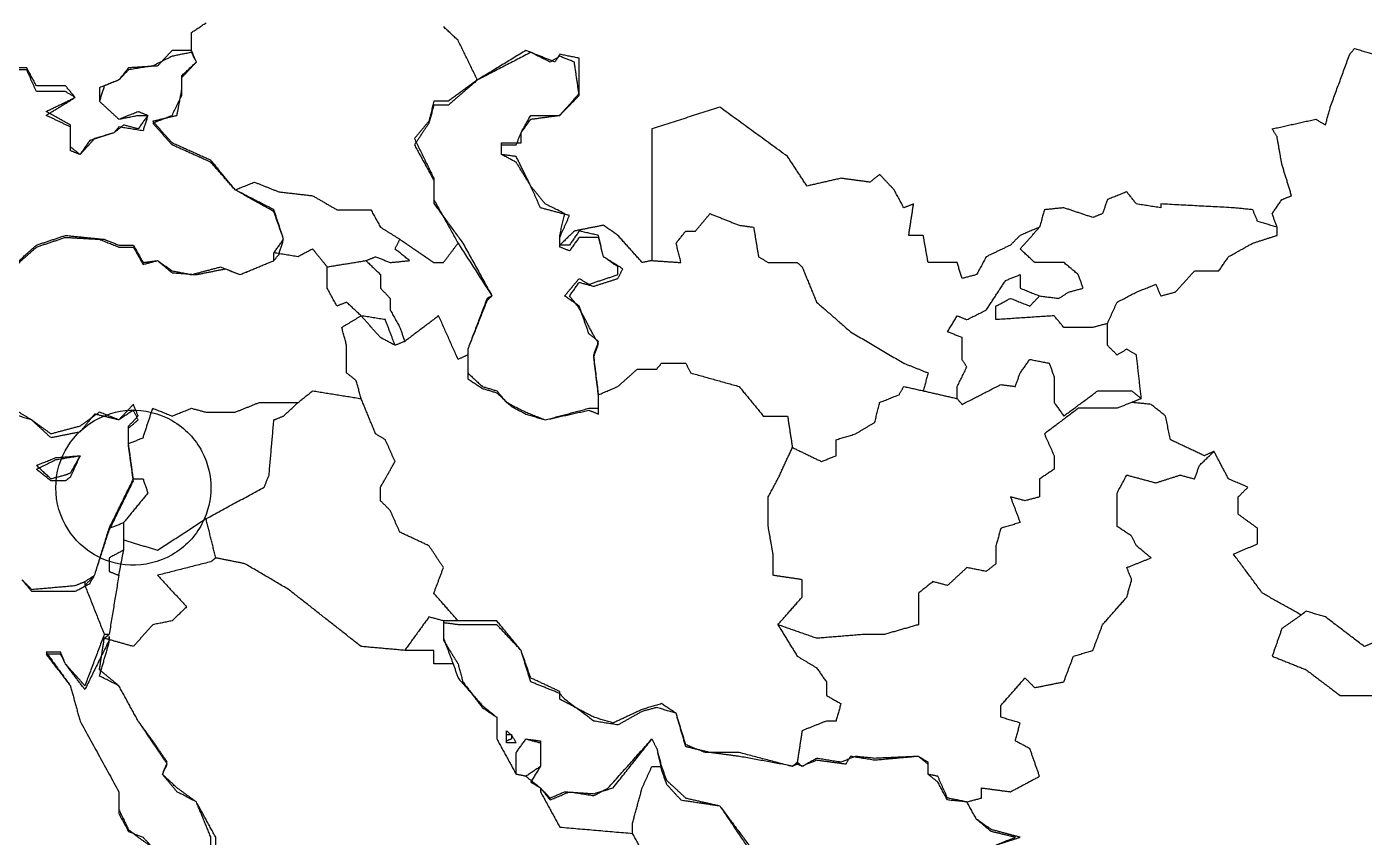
# Model space of a CAD drawing. Header units: millimetres. Extents: x 4 to 525, y -334 to -6.
# Drawn here: x 301.1 to 374.1, y -207 to -162.7 of the extents above; entities that cross this region are included whole.
import ezdxf

# ---------------------------------------------------------------- set-up
doc = ezdxf.new("R2010")
doc.units = ezdxf.units.MM
for name, color, linetype in [('B_4X6TU', 7, 'CONTINUOUS'), ('boundaries118', 7, 'CONTINUOUS'), ('boundaries151', 7, 'CONTINUOUS'), ('boundaries180', 7, 'CONTINUOUS'), ('boundaries203', 7, 'CONTINUOUS'), ('boundaries204', 7, 'CONTINUOUS'), ('boundaries205', 7, 'CONTINUOUS'), ('boundaries216', 7, 'CONTINUOUS'), ('boundaries223', 7, 'CONTINUOUS'), ('boundaries233', 7, 'CONTINUOUS'), ('boundaries239', 7, 'CONTINUOUS'), ('boundaries242', 7, 'CONTINUOUS'), ('boundaries244', 7, 'CONTINUOUS'), ('boundaries248', 7, 'CONTINUOUS'), ('boundaries255', 7, 'CONTINUOUS'), ('boundaries264', 7, 'CONTINUOUS'), ('boundaries271', 7, 'CONTINUOUS'), ('boundaries272', 7, 'CONTINUOUS'), ('boundaries280', 7, 'CONTINUOUS'), ('boundaries282', 7, 'CONTINUOUS'), ('boundaries285', 7, 'CONTINUOUS'), ('boundaries286', 7, 'CONTINUOUS'), ('boundaries289', 7, 'CONTINUOUS'), ('boundaries292', 7, 'CONTINUOUS'), ('boundaries293', 7, 'CONTINUOUS'), ('boundaries295', 7, 'CONTINUOUS'), ('boundaries296', 7, 'CONTINUOUS'), ('boundaries299', 7, 'CONTINUOUS'), ('boundaries302', 7, 'CONTINUOUS'), ('boundaries304', 7, 'CONTINUOUS'), ('boundaries308', 7, 'CONTINUOUS'), ('boundaries309', 7, 'CONTINUOUS'), ('boundaries310', 7, 'CONTINUOUS'), ('boundaries311', 7, 'CONTINUOUS'), ('boundaries313', 7, 'CONTINUOUS'), ('boundaries315', 7, 'CONTINUOUS'), ('boundaries323', 7, 'CONTINUOUS'), ('boundaries324', 7, 'CONTINUOUS'), ('boundaries326', 7, 'CONTINUOUS'), ('boundaries328', 7, 'CONTINUOUS'), ('boundaries329', 7, 'CONTINUOUS'), ('boundaries330', 7, 'CONTINUOUS'), ('boundaries331', 7, 'CONTINUOUS'), ('boundaries334', 7, 'CONTINUOUS'), ('boundaries335', 7, 'CONTINUOUS'), ('boundaries336', 7, 'CONTINUOUS'), ('boundaries337', 7, 'CONTINUOUS'), ('boundaries339', 7, 'CONTINUOUS'), ('boundaries340', 7, 'CONTINUOUS'), ('boundaries343', 7, 'CONTINUOUS'), ('boundaries347', 7, 'CONTINUOUS'), ('boundaries348', 7, 'CONTINUOUS'), ('boundaries350', 7, 'CONTINUOUS'), ('boundaries351', 7, 'CONTINUOUS'), ('boundaries352', 7, 'CONTINUOUS'), ('boundaries354', 7, 'CONTINUOUS'), ('boundaries355', 7, 'CONTINUOUS'), ('boundaries358', 7, 'CONTINUOUS'), ('boundaries359', 7, 'CONTINUOUS'), ('boundaries360', 7, 'CONTINUOUS'), ('boundaries361', 7, 'CONTINUOUS'), ('boundaries364', 7, 'CONTINUOUS'), ('boundaries367', 7, 'CONTINUOUS'), ('boundaries369', 7, 'CONTINUOUS'), ('boundaries370', 7, 'CONTINUOUS'), ('boundaries372', 7, 'CONTINUOUS'), ('boundaries373', 7, 'CONTINUOUS'), ('boundaries374', 7, 'CONTINUOUS'), ('boundaries376', 7, 'CONTINUOUS'), ('boundaries377', 7, 'CONTINUOUS'), ('boundaries378', 7, 'CONTINUOUS'), ('boundaries379', 7, 'CONTINUOUS'), ('boundaries380', 7, 'CONTINUOUS'), ('boundaries381', 7, 'CONTINUOUS'), ('boundaries383', 7, 'CONTINUOUS'), ('boundaries384', 7, 'CONTINUOUS'), ('boundaries385', 7, 'CONTINUOUS'), ('boundaries386', 7, 'CONTINUOUS'), ('boundaries387', 7, 'CONTINUOUS'), ('boundaries388', 7, 'CONTINUOUS'), ('boundaries389', 7, 'CONTINUOUS'), ('boundaries390', 7, 'CONTINUOUS'), ('boundaries391', 7, 'CONTINUOUS'), ('boundaries392', 7, 'CONTINUOUS'), ('boundaries394', 7, 'CONTINUOUS'), ('boundaries397', 7, 'CONTINUOUS'), ('boundaries401', 7, 'CONTINUOUS'), ('boundaries420', 7, 'CONTINUOUS'), ('boundaries421', 7, 'CONTINUOUS'), ('boundaries422', 7, 'CONTINUOUS'), ('boundaries425', 7, 'CONTINUOUS'), ('boundaries432', 7, 'CONTINUOUS'), ('boundaries433', 7, 'CONTINUOUS'), ('boundaries434', 7, 'CONTINUOUS'), ('boundaries436', 7, 'CONTINUOUS'), ('boundaries438', 7, 'CONTINUOUS'), ('boundaries440', 7, 'CONTINUOUS'), ('boundaries453', 7, 'CONTINUOUS'), ('mapOutline168', 7, 'CONTINUOUS'), ('mapOutline183', 7, 'CONTINUOUS'), ('mapOutline279', 7, 'CONTINUOUS'), ('mapOutline280', 7, 'CONTINUOUS')]:
    doc.layers.add(name, color=color, linetype=linetype)

msp = doc.modelspace()

# ---------------------------------------------------------------- linework, layer by layer
at = {"layer": 'B_4X6TU'}
msp.add_open_spline([(311.15, -187.854), (311.151, -187.245), (311.014, -186.547), (310.662, -185.88), (310.315, -185.214), (309.742, -184.594), (309.033, -184.188), (308.327, -183.777), (307.504, -183.591), (306.754, -183.624), (306, -183.652), (305.327, -183.883), (304.8, -184.188), (304.272, -184.491), (303.736, -184.959), (303.335, -185.598), (302.931, -186.232), (302.68, -187.037), (302.683, -187.854), (302.68, -188.671), (302.931, -189.477), (303.335, -190.11), (303.736, -190.749), (304.272, -191.217), (304.8, -191.52), (305.327, -191.826), (306, -192.056), (306.754, -192.084), (307.504, -192.117), (308.327, -191.932), (309.033, -191.52), (309.742, -191.115), (310.315, -190.494), (310.662, -189.828), (311.014, -189.161), (311.151, -188.463), (311.15, -187.854)], degree=3, knots=[0, 0, 0, 0, 0.523599, 0.523599, 0.523599, 1.0472, 1.0472, 1.0472, 1.5708, 1.5708, 1.5708, 2.0944, 2.0944, 2.0944, 2.61799, 2.61799, 2.61799, 3.14159, 3.14159, 3.14159, 3.66519, 3.66519, 3.66519, 4.18879, 4.18879, 4.18879, 4.71239, 4.71239, 4.71239, 5.23599, 5.23599, 5.23599, 5.75959, 5.75959, 5.75959, 6.28319, 6.28319, 6.28319, 6.28319], dxfattribs=at)
at = {"layer": 'boundaries118'}
for points in [[(324.644, -163.407), (323.85, -162.666)], [(325.702, -165.576), (324.644, -163.407)]]:
    msp.add_open_spline(points, degree=1, dxfattribs=at)
at = {"layer": 'boundaries151'}
for points in [[(310.092, -162.983), (310.885, -162.454)], [(310.092, -163.962), (310.092, -162.983)]]:
    msp.add_open_spline(points, degree=1, dxfattribs=at)
at = {"layer": 'boundaries180'}
for points in [[(372.269, -167.058), (373.327, -164.174)], [(373.327, -164.174), (373.592, -163.856)], [(373.592, -163.856), (374.65, -164.174)], [(372.004, -168.037), (372.269, -167.058)], [(369.094, -168.249), (371.475, -167.719)], [(371.475, -167.719), (372.004, -168.037)], [(369.358, -168.672), (369.094, -168.249)], [(369.623, -170.18), (369.358, -168.672)], [(370.152, -171.9), (369.623, -170.18)], [(369.094, -172.879), (369.623, -172.111)], [(369.623, -172.111), (370.152, -171.9)], [(369.358, -173.62), (369.094, -172.879)]]:
    msp.add_open_spline(points, degree=1, dxfattribs=at)
at = {"layer": 'boundaries203'}
for points in [[(328.348, -163.962), (325.702, -165.576)], [(329.935, -164.597), (328.348, -163.962)], [(330.2, -164.174), (329.935, -164.597)], [(331.258, -164.386), (330.2, -164.174)], [(331.258, -166.317), (331.258, -164.386)], [(330.2, -167.508), (331.258, -166.317)], [(328.083, -168.46), (328.613, -167.508)], [(328.613, -167.508), (330.2, -167.508)], [(328.083, -169.016), (328.083, -168.46)], [(327.025, -169.651), (327.025, -169.016)], [(327.025, -169.016), (328.083, -169.016)], [(327.819, -169.757), (327.025, -169.651)], [(328.613, -171.371), (327.819, -169.757)], [(329.406, -172.35), (328.612, -171.371)], [(330.465, -172.879), (329.406, -172.35)], [(330.2, -174.069), (330.465, -172.879)], [(330.2, -174.599), (330.2, -174.069)]]:
    msp.add_open_spline(points, degree=1, dxfattribs=at)
at = {"layer": 'boundaries204'}
for points in [[(310.356, -164.597), (310.092, -163.962)], [(309.562, -165.338), (310.356, -164.597)], [(309.562, -166.105), (309.562, -165.338)], [(309.298, -167.508), (309.562, -166.105)], [(307.975, -167.825), (309.298, -167.508)], [(309.033, -169.016), (307.975, -167.825)], [(311.15, -169.968), (309.033, -169.016)], [(312.473, -171.582), (311.15, -169.968)]]:
    msp.add_open_spline(points, degree=1, dxfattribs=at)
at = {"layer": 'boundaries205'}
for points in [[(309.033, -163.962), (308.24, -164.809)], [(310.092, -163.962), (309.033, -163.962)], [(301.096, -164.915), (300.302, -164.915)], [(301.625, -165.894), (301.096, -164.915)], [(306.652, -164.915), (306.123, -165.576)], [(308.24, -164.809), (306.652, -164.915)], [(306.123, -165.576), (305.329, -165.894)], [(303.212, -165.894), (301.625, -165.894)], [(303.742, -166.529), (303.212, -165.894)], [(305.329, -165.894), (305.065, -166.74)], [(302.154, -167.296), (303.742, -166.529)], [(305.065, -166.74), (306.123, -167.719)], [(303.477, -168.037), (302.154, -167.296)], [(306.123, -167.719), (307.181, -167.296)], [(307.181, -167.296), (307.71, -167.508)], [(307.71, -167.508), (307.181, -168.249)], [(303.477, -169.228), (303.477, -168.037)], [(305.858, -168.46), (304.8, -168.778)], [(306.388, -168.037), (305.858, -168.46)], [(307.181, -168.249), (306.387, -168.037)], [(304.006, -169.651), (303.477, -169.228)], [(304.8, -168.778), (304.006, -169.651)]]:
    msp.add_open_spline(points, degree=1, dxfattribs=at)
at = {"layer": 'boundaries216'}
for points in [[(325.702, -165.576), (324.115, -166.74)], [(323.321, -166.74), (323.056, -167.825)], [(324.115, -166.74), (323.321, -166.74)], [(323.056, -167.825), (322.262, -168.778)], [(322.262, -168.778), (323.321, -170.947)], [(323.321, -170.947), (323.321, -172.111)], [(323.321, -172.111), (324.644, -174.493)]]:
    msp.add_open_spline(points, degree=1, dxfattribs=at)
at = {"layer": 'boundaries223'}
for points in [[(338.931, -167.058), (335.227, -168.249)], [(342.635, -169.757), (338.931, -167.058)], [(335.227, -168.249), (335.227, -175.445)]]:
    msp.add_open_spline(points, degree=1, dxfattribs=at)
at = {"layer": 'boundaries233'}
for points in [[(343.694, -171.371), (342.635, -169.757)], [(347.663, -170.736), (347.133, -171.159)], [(348.456, -171.582), (347.663, -170.736)], [(345.546, -170.947), (343.694, -171.371)], [(347.133, -171.159), (345.546, -170.947)], [(348.985, -172.561), (348.456, -171.582)], [(349.515, -172.35), (348.985, -172.561)], [(349.25, -174.069), (349.515, -172.35)], [(356.394, -173.62), (355.335, -174.069)], [(350.044, -174.069), (349.25, -174.069)], [(350.308, -175.551), (350.044, -174.069)], [(355.335, -174.069), (354.806, -174.599)], [(353.483, -175.234), (352.954, -176.213)], [(354.806, -174.599), (353.483, -175.234)], [(351.896, -175.551), (350.308, -175.551)], [(352.16, -176.424), (351.896, -175.551)], [(352.954, -176.213), (352.16, -176.424)]]:
    msp.add_open_spline(points, degree=1, dxfattribs=at)
at = {"layer": 'boundaries239'}
for points in [[(312.473, -171.582), (313.531, -171.159)], [(313.531, -171.159), (314.854, -171.688)], [(314.854, -171.688), (316.706, -171.9)], [(316.706, -171.9), (318.029, -172.667)], [(318.029, -172.667), (319.881, -172.667)], [(319.881, -172.667), (320.41, -173.62)], [(320.41, -173.62), (321.469, -174.281)]]:
    msp.add_open_spline(points, degree=1, dxfattribs=at)
at = {"layer": 'boundaries242'}
for points in [[(314.59, -172.667), (312.473, -171.582)], [(315.119, -174.281), (314.59, -172.667)], [(314.59, -175.022), (315.119, -174.281)]]:
    msp.add_open_spline(points, degree=1, dxfattribs=at)
at = {"layer": 'boundaries244'}
for points in [[(360.098, -172.111), (359.833, -172.879)], [(361.156, -171.688), (360.098, -172.111)], [(361.685, -172.35), (361.156, -171.688)], [(356.658, -172.667), (356.394, -173.62)], [(357.717, -172.561), (356.658, -172.667)], [(359.304, -173.09), (357.717, -172.561)], [(359.833, -172.879), (359.304, -173.09)]]:
    msp.add_open_spline(points, degree=1, dxfattribs=at)
at = {"layer": 'boundaries248'}
for points in [[(363.008, -172.561), (361.685, -172.35)], [(366.977, -172.561), (363.008, -172.35)], [(363.008, -172.35), (363.008, -172.561)], [(368.035, -172.667), (366.977, -172.561)], [(368.3, -173.302), (368.035, -172.667)], [(369.358, -173.62), (368.3, -173.302)]]:
    msp.add_open_spline(points, degree=1, dxfattribs=at)
at = {"layer": 'boundaries255'}
for points in [[(337.608, -173.831), (338.402, -172.879)], [(338.402, -172.879), (339.99, -173.514)], [(339.99, -173.514), (340.783, -173.62)], [(340.783, -173.62), (341.048, -175.234)], [(336.55, -174.493), (337.079, -173.831)], [(336.815, -175.551), (336.55, -174.493)], [(337.079, -173.831), (337.608, -173.831)], [(335.227, -175.445), (336.815, -175.551)]]:
    msp.add_open_spline(points, degree=1, dxfattribs=at)
at = {"layer": 'boundaries264'}
for points in [[(332.581, -173.514), (330.994, -173.831)], [(333.375, -174.069), (332.581, -173.514)], [(330.994, -173.831), (330.2, -174.599)], [(334.698, -175.551), (333.375, -174.069)], [(335.227, -175.445), (334.698, -175.551)]]:
    msp.add_open_spline(points, degree=1, dxfattribs=at)
at = {"layer": 'boundaries271'}
for points in [[(355.335, -174.81), (356.394, -173.62)], [(356.129, -175.551), (355.335, -174.81)], [(357.717, -175.551), (356.129, -175.551)], [(358.51, -176.212), (357.717, -175.551)], [(358.775, -176.953), (358.51, -176.212)], [(356.394, -177.377), (357.452, -177.509)], [(357.452, -177.509), (357.981, -177.165)], [(357.981, -177.165), (358.775, -176.953)]]:
    msp.add_open_spline(points, degree=1, dxfattribs=at)
at = {"layer": 'boundaries272'}
for points in [[(369.358, -174.069), (369.358, -173.62)], [(366.712, -175.234), (368.035, -174.493)], [(368.035, -174.493), (369.358, -174.069)], [(366.183, -176.001), (366.712, -175.234)], [(363.802, -177.165), (364.86, -176.001)], [(364.86, -176.001), (366.183, -176.001)], [(360.627, -177.721), (361.685, -177.165)], [(361.685, -177.165), (362.744, -176.742)], [(362.744, -176.742), (363.008, -177.377)], [(363.008, -177.377), (363.802, -177.165)], [(360.098, -178.885), (360.627, -177.721)]]:
    msp.add_open_spline(points, degree=1, dxfattribs=at)
at = {"layer": 'boundaries280'}
for points in [[(331.258, -173.831), (330.729, -174.599)], [(332.317, -174.069), (331.258, -173.831)], [(332.581, -175.234), (332.317, -174.069)], [(330.729, -174.599), (330.2, -174.599)], [(333.375, -175.789), (332.581, -175.234)], [(333.375, -176.212), (333.375, -175.789)], [(330.465, -177.377), (331.258, -176.424)], [(331.258, -176.424), (331.788, -176.742)], [(331.788, -176.742), (333.375, -176.212)], [(331.258, -177.932), (330.465, -177.377)], [(331.788, -179.44), (331.258, -177.932)], [(332.317, -179.864), (331.788, -179.44)], [(332.052, -180.605), (332.317, -179.864)], [(332.317, -182.774), (332.052, -180.605)]]:
    msp.add_open_spline(points, degree=1, dxfattribs=at)
at = {"layer": 'boundaries282'}
for points in [[(301.625, -174.599), (303.212, -174.069)], [(303.212, -174.069), (305.329, -174.281)], [(305.329, -174.281), (306.123, -174.599)], [(300.302, -175.789), (301.625, -174.599)], [(306.123, -174.599), (306.917, -174.599)], [(306.917, -174.599), (307.446, -175.551)], [(314.59, -175.445), (314.59, -175.022)], [(307.446, -175.551), (308.24, -175.445)], [(308.24, -175.445), (309.033, -176.001)], [(310.092, -176.212), (311.679, -175.789)], [(311.679, -175.789), (312.738, -176.212)], [(312.738, -176.212), (314.59, -175.445)], [(309.033, -176.001), (310.092, -176.212)], [(301.36, -184.15), (300.302, -183.515)], [(305.065, -183.727), (304.006, -184.494)], [(306.123, -184.15), (305.065, -183.727)], [(306.917, -183.303), (306.123, -184.15)], [(306.652, -184.494), (307.181, -183.938)], [(307.181, -183.938), (306.917, -183.303)], [(302.419, -184.917), (301.36, -184.15)], [(304.006, -184.494), (302.419, -184.917)], [(306.652, -185.446), (306.652, -184.494)]]:
    msp.add_open_spline(points, degree=1, dxfattribs=at)
at = {"layer": 'boundaries285'}
for points in [[(321.469, -174.281), (323.321, -175.551)], [(323.85, -175.551), (324.644, -174.493)], [(323.321, -175.551), (323.85, -175.551)]]:
    msp.add_open_spline(points, degree=1, dxfattribs=at)
at = {"layer": 'boundaries286'}
for points in [[(321.204, -174.81), (321.469, -174.281)], [(319.617, -175.445), (320.146, -175.234)], [(320.146, -175.234), (320.94, -175.551)], [(321.998, -175.445), (321.204, -174.81)], [(320.94, -175.551), (321.998, -175.445)]]:
    msp.add_open_spline(points, degree=1, dxfattribs=at)
at = {"layer": 'boundaries289'}
for points in [[(324.644, -174.493), (326.496, -177.377)], [(326.496, -177.377), (326.231, -177.509)], [(326.231, -177.509), (325.173, -180.287)], [(325.173, -180.287), (325.173, -180.605)]]:
    msp.add_open_spline(points, degree=1, dxfattribs=at)
at = {"layer": 'boundaries292'}
for points in [[(315.913, -175.234), (314.59, -175.022)], [(316.706, -174.81), (315.913, -175.234)], [(317.5, -175.789), (316.706, -174.81)]]:
    msp.add_open_spline(points, degree=1, dxfattribs=at)
at = {"layer": 'boundaries293'}
for points in [[(341.048, -175.234), (341.577, -175.551)], [(341.577, -175.551), (343.165, -175.551)], [(343.165, -175.551), (343.429, -175.789)], [(343.429, -175.789), (344.223, -177.721)], [(344.223, -177.721), (346.075, -179.335)], [(346.075, -179.335), (348.985, -181.054)], [(348.985, -181.054), (350.308, -181.584)], [(350.308, -181.584), (350.044, -182.562)]]:
    msp.add_open_spline(points, degree=1, dxfattribs=at)
at = {"layer": 'boundaries295'}
for points in [[(319.617, -175.445), (320.41, -176.212)], [(320.41, -176.212), (320.41, -176.953)], [(320.41, -176.953), (320.94, -177.509)], [(320.94, -177.509), (320.94, -178.144)], [(320.94, -178.144), (321.469, -179.096)], [(321.469, -179.096), (321.733, -179.864)]]:
    msp.add_open_spline(points, degree=1, dxfattribs=at)
at = {"layer": 'boundaries296'}
msp.add_open_spline([(317.5, -175.789), (319.617, -175.445)], degree=1, dxfattribs=at)
at = {"layer": 'boundaries299'}
for points in [[(317.5, -176.953), (317.5, -175.789)], [(318.029, -177.932), (317.5, -176.953)], [(318.558, -177.721), (318.029, -177.932)], [(319.352, -178.461), (318.558, -177.721)]]:
    msp.add_open_spline(points, degree=1, dxfattribs=at)
at = {"layer": 'boundaries302'}
for points in [[(353.483, -178.144), (354.542, -176.53)], [(354.542, -176.53), (355.335, -176.212)], [(355.335, -176.212), (355.335, -176.953)], [(355.335, -176.953), (356.394, -177.377)], [(352.425, -178.673), (353.483, -178.144)], [(351.367, -179.335), (351.896, -178.461)], [(351.896, -178.461), (352.425, -178.673)], [(352.16, -179.652), (351.367, -179.335)], [(352.16, -180.843), (352.16, -179.652)], [(352.425, -181.266), (352.16, -180.843)], [(351.896, -182.324), (352.425, -181.266)], [(351.896, -182.986), (351.896, -182.324)]]:
    msp.add_open_spline(points, degree=1, dxfattribs=at)
at = {"layer": 'boundaries304'}
for points in [[(355.865, -177.932), (356.394, -177.377)], [(354.012, -177.932), (354.806, -177.509)], [(354.012, -178.673), (354.012, -177.932)], [(354.806, -177.509), (355.865, -177.932)], [(357.188, -178.461), (354.013, -178.673)], [(357.717, -179.096), (357.188, -178.461)], [(360.098, -178.885), (359.304, -179.096)], [(359.304, -179.096), (357.717, -179.096)]]:
    msp.add_open_spline(points, degree=1, dxfattribs=at)
at = {"layer": 'boundaries308'}
for points in [[(320.675, -178.673), (319.352, -178.461)], [(321.204, -180.075), (320.675, -178.673)]]:
    msp.add_open_spline(points, degree=1, dxfattribs=at)
at = {"layer": 'boundaries309'}
for points in [[(323.585, -178.461), (321.733, -179.864)], [(324.644, -180.843), (323.585, -178.461)], [(325.173, -180.605), (324.644, -180.843)]]:
    msp.add_open_spline(points, degree=1, dxfattribs=at)
at = {"layer": 'boundaries310'}
for points in [[(320.41, -179.652), (319.352, -178.461)], [(321.204, -180.075), (320.41, -179.652)]]:
    msp.add_open_spline(points, degree=1, dxfattribs=at)
at = {"layer": 'boundaries311'}
for points in [[(318.294, -179.096), (319.352, -178.461)], [(318.558, -180.075), (318.294, -179.096)], [(318.558, -181.584), (318.558, -180.075)], [(319.087, -182.007), (318.558, -181.584)], [(319.352, -182.986), (319.087, -182.007)]]:
    msp.add_open_spline(points, degree=1, dxfattribs=at)
at = {"layer": 'boundaries313'}
for points in [[(360.098, -180.075), (360.098, -178.885)], [(360.627, -180.605), (360.098, -180.075)], [(361.156, -180.287), (360.627, -180.605)], [(361.685, -180.605), (361.156, -180.287)], [(361.95, -182.986), (361.685, -180.605)]]:
    msp.add_open_spline(points, degree=1, dxfattribs=at)
at = {"layer": 'boundaries315'}
msp.add_open_spline([(321.733, -179.864), (321.204, -180.075)], degree=1, dxfattribs=at)
at = {"layer": 'boundaries323'}
for points in [[(325.173, -180.605), (325.173, -181.584)], [(325.173, -181.584), (325.967, -182.324)], [(325.967, -182.324), (326.76, -182.562)], [(326.76, -182.562), (327.29, -183.197)], [(327.29, -183.197), (328.348, -183.727)], [(332.317, -183.515), (332.317, -182.774)], [(328.348, -183.727), (329.406, -184.15)], [(329.406, -184.15), (331.788, -183.515)], [(331.788, -183.515), (332.317, -183.515)]]:
    msp.add_open_spline(points, degree=1, dxfattribs=at)
at = {"layer": 'boundaries324'}
for points in [[(355.335, -181.584), (355.865, -180.843)], [(355.865, -180.843), (356.923, -181.054)], [(356.923, -181.054), (357.188, -181.795)], [(355.071, -182.324), (355.335, -181.584)], [(352.16, -183.303), (354.277, -182.219)], [(354.277, -182.219), (355.071, -182.324)], [(351.896, -182.986), (352.16, -183.303)]]:
    msp.add_open_spline(points, degree=1, dxfattribs=at)
at = {"layer": 'boundaries326'}
for points in [[(335.492, -181.372), (335.756, -181.054)], [(335.756, -181.054), (337.079, -181.054)], [(337.079, -181.054), (337.344, -181.584)], [(333.375, -182.324), (334.433, -181.372)], [(334.433, -181.372), (335.492, -181.372)], [(337.344, -181.584), (339.99, -182.324)], [(332.317, -182.774), (333.375, -182.324)], [(339.99, -182.324), (341.312, -183.938)], [(341.312, -183.938), (342.635, -183.938)], [(342.635, -183.938), (342.9, -185.658)]]:
    msp.add_open_spline(points, degree=1, dxfattribs=at)
at = {"layer": 'boundaries328'}
for points in [[(357.187, -181.795), (357.187, -183.197)], [(357.717, -183.938), (359.569, -182.562)], [(359.569, -182.562), (361.421, -182.562)], [(361.421, -182.562), (361.95, -182.986)], [(357.187, -183.197), (357.717, -183.938)]]:
    msp.add_open_spline(points, degree=1, dxfattribs=at)
at = {"layer": 'boundaries329'}
for points in [[(348.721, -182.774), (348.985, -182.324)], [(348.985, -182.324), (350.044, -182.562)], [(347.398, -184.282), (347.662, -183.197)], [(347.662, -183.197), (348.721, -182.774)], [(346.34, -184.917), (347.398, -184.282)], [(345.281, -185.235), (346.34, -184.917)], [(345.281, -186.108), (345.281, -185.235)], [(342.9, -185.658), (344.487, -186.425)], [(344.487, -186.425), (345.281, -186.108)]]:
    msp.add_open_spline(points, degree=1, dxfattribs=at)
at = {"layer": 'boundaries330'}
for points in [[(315.912, -183.197), (316.706, -182.562)], [(316.706, -182.562), (319.352, -182.986)]]:
    msp.add_open_spline(points, degree=1, dxfattribs=at)
at = {"layer": 'boundaries331'}
msp.add_open_spline([(350.044, -182.562), (351.896, -182.986)], degree=1, dxfattribs=at)
at = {"layer": 'boundaries334'}
msp.add_open_spline([(361.95, -182.986), (361.421, -183.197)], degree=1, dxfattribs=at)
at = {"layer": 'boundaries335'}
for points in [[(320.146, -184.917), (319.352, -182.986)], [(320.675, -185.235), (320.146, -184.917)], [(321.204, -186.425), (320.675, -185.235)], [(320.41, -187.828), (321.204, -186.425)], [(320.41, -188.569), (320.41, -187.828)], [(320.94, -189.098), (320.41, -188.569)], [(321.469, -190.288), (320.94, -189.098)], [(323.056, -191.029), (321.469, -190.288)], [(323.85, -192.22), (323.056, -191.029)], [(323.321, -193.622), (323.85, -192.22)], [(324.644, -195.13), (323.321, -193.622)]]:
    msp.add_open_spline(points, degree=1, dxfattribs=at)
at = {"layer": 'boundaries336'}
for points in [[(312.473, -183.727), (313.796, -183.197)], [(313.796, -183.197), (315.912, -183.197)], [(307.446, -185.129), (307.975, -183.515)], [(307.975, -183.515), (309.033, -183.938)], [(309.033, -183.938), (310.092, -183.515)], [(310.092, -183.515), (310.885, -183.727)], [(310.885, -183.727), (312.473, -183.727)], [(306.652, -185.446), (307.446, -185.129)]]:
    msp.add_open_spline(points, degree=1, dxfattribs=at)
at = {"layer": 'boundaries337'}
for points in [[(315.119, -183.938), (315.912, -183.197)], [(314.59, -184.15), (315.119, -183.938)], [(314.325, -187.166), (314.59, -184.15)], [(314.06, -187.828), (314.325, -187.166)], [(310.885, -189.547), (314.06, -187.828)]]:
    msp.add_open_spline(points, degree=1, dxfattribs=at)
at = {"layer": 'boundaries339'}
msp.add_open_spline([(362.479, -183.303), (361.421, -183.197)], degree=1, dxfattribs=at)
at = {"layer": 'boundaries340'}
for points in [[(361.421, -183.197), (360.627, -183.515)], [(358.51, -183.515), (356.658, -184.917)], [(360.098, -183.515), (358.51, -183.515)], [(360.627, -183.515), (360.098, -183.515)], [(356.658, -184.917), (357.188, -186.108)], [(357.188, -186.108), (357.188, -186.849)], [(357.188, -186.849), (356.394, -187.378)], [(356.394, -187.378), (356.394, -188.357)], [(355.6, -188.569), (354.806, -188.357)], [(354.806, -188.357), (355.335, -189.759)], [(356.394, -188.357), (355.6, -188.569)], [(355.335, -189.759), (354.277, -190.077)], [(354.277, -190.077), (354.012, -191.029)], [(354.012, -191.029), (354.012, -192.008)], [(354.013, -192.008), (353.483, -192.431)], [(352.425, -192.22), (351.367, -193.199)], [(353.483, -192.431), (352.425, -192.22)], [(350.573, -192.987), (349.779, -193.622)], [(351.367, -193.199), (350.573, -192.987)], [(349.779, -193.622), (349.779, -195.342)], [(344.223, -196.083), (342.106, -195.342)], [(349.779, -195.342), (347.927, -195.871)], [(346.869, -195.871), (344.223, -196.083)], [(347.927, -195.871), (346.869, -195.871)]]:
    msp.add_open_spline(points, degree=1, dxfattribs=at)
at = {"layer": 'boundaries343'}
for points in [[(363.273, -183.938), (362.479, -183.303)], [(363.538, -185.235), (363.273, -183.938)], [(365.39, -186.108), (363.538, -185.235)], [(365.919, -185.87), (365.39, -186.108)]]:
    msp.add_open_spline(points, degree=1, dxfattribs=at)
at = {"layer": 'boundaries347'}
msp.add_open_spline([(306.917, -187.378), (306.652, -185.446)], degree=1, dxfattribs=at)
at = {"layer": 'boundaries348'}
for points in [[(342.106, -187.378), (342.9, -185.658)], [(341.577, -188.357), (342.106, -187.378)], [(341.577, -189.971), (341.577, -188.357)], [(341.842, -191.479), (341.577, -189.971)], [(341.842, -192.643), (341.842, -191.479)], [(343.429, -192.881), (341.842, -192.643)], [(343.429, -193.834), (343.429, -192.881)], [(342.106, -195.342), (343.429, -193.834)]]:
    msp.add_open_spline(points, degree=1, dxfattribs=at)
at = {"layer": 'boundaries350'}
for points in [[(366.712, -187.378), (365.919, -185.87)], [(367.771, -187.828), (366.712, -187.378)], [(367.242, -188.357), (367.771, -187.828)], [(367.242, -189.309), (367.242, -188.357)], [(368.3, -190.077), (367.242, -189.309)], [(368.3, -190.923), (368.3, -190.077)], [(366.977, -191.479), (368.3, -190.923)], [(368.565, -193.622), (366.977, -191.479)], [(370.681, -194.813), (368.565, -193.622)]]:
    msp.add_open_spline(points, degree=1, dxfattribs=at)
at = {"layer": 'boundaries351'}
for points in [[(365.125, -186.637), (365.919, -185.87)], [(364.86, -187.378), (365.125, -186.637)], [(360.627, -188.145), (361.156, -187.166)], [(361.156, -187.166), (362.744, -187.59)], [(362.744, -187.59), (364.067, -187.166)], [(364.067, -187.166), (364.86, -187.378)], [(360.627, -189.971), (360.627, -188.145)], [(361.421, -190.5), (360.627, -189.971)], [(361.685, -191.029), (361.421, -190.5)], [(362.479, -191.691), (361.685, -191.029)], [(361.156, -192.22), (362.479, -191.691)], [(361.421, -192.881), (361.156, -192.22)], [(361.156, -193.834), (361.421, -192.881)], [(359.833, -195.342), (361.156, -193.834)], [(359.304, -196.744), (359.833, -195.342)], [(357.717, -198.464), (358.246, -197.062)], [(358.246, -197.062), (359.304, -196.744)], [(354.277, -199.76), (355.6, -198.252)], [(355.6, -198.252), (356.129, -198.781)], [(356.129, -198.781), (357.717, -198.464)], [(354.277, -200.395), (354.277, -199.76)], [(355.335, -200.713), (354.277, -200.395)], [(355.071, -201.692), (355.335, -200.713)], [(355.865, -202.115), (355.071, -201.692)], [(356.394, -203.623), (355.865, -202.115)], [(354.806, -204.47), (356.394, -203.623)], [(353.219, -204.814), (353.219, -204.258)], [(353.219, -204.258), (354.806, -204.47)], [(352.425, -205.026), (353.219, -204.814)]]:
    msp.add_open_spline(points, degree=1, dxfattribs=at)
at = {"layer": 'boundaries352'}
for points in [[(302.683, -186.214), (304.006, -186.108)], [(304.006, -186.108), (303.477, -187.06)], [(301.625, -186.637), (302.683, -186.214)], [(302.419, -187.378), (301.625, -186.637)], [(303.212, -187.166), (302.419, -187.378)], [(303.477, -187.06), (303.212, -187.166)]]:
    msp.add_open_spline(points, degree=1, dxfattribs=at)
at = {"layer": 'boundaries354'}
for points in [[(306.917, -187.378), (307.446, -187.378)], [(307.446, -187.378), (307.71, -188.145)], [(307.71, -188.145), (306.387, -189.759)]]:
    msp.add_open_spline(points, degree=1, dxfattribs=at)
at = {"layer": 'boundaries355'}
msp.add_open_spline([(305.594, -190.077), (306.917, -187.378)], degree=1, dxfattribs=at)
at = {"layer": 'boundaries358'}
msp.add_open_spline([(311.415, -191.691), (310.885, -189.547)], degree=1, dxfattribs=at)
at = {"layer": 'boundaries359'}
for points in [[(308.24, -191.267), (310.885, -189.548)], [(306.387, -190.712), (308.24, -191.267)]]:
    msp.add_open_spline(points, degree=1, dxfattribs=at)
at = {"layer": 'boundaries360'}
msp.add_open_spline([(306.387, -189.759), (306.387, -190.712)], degree=1, dxfattribs=at)
at = {"layer": 'boundaries361'}
msp.add_open_spline([(305.594, -190.077), (306.387, -189.759)], degree=1, dxfattribs=at)
at = {"layer": 'boundaries364'}
msp.add_open_spline([(304.8, -192.643), (305.594, -190.077)], degree=1, dxfattribs=at)
at = {"layer": 'boundaries367'}
msp.add_open_spline([(306.387, -190.712), (306.387, -191.267)], degree=1, dxfattribs=at)
at = {"layer": 'boundaries369'}
msp.add_open_spline([(306.123, -192.643), (306.388, -191.267)], degree=1, dxfattribs=at)
at = {"layer": 'boundaries370'}
for points in [[(306.388, -191.267), (305.594, -191.691)], [(305.594, -191.691), (305.594, -192.431)], [(305.594, -192.431), (306.123, -192.643)]]:
    msp.add_open_spline(points, degree=1, dxfattribs=at)
at = {"layer": 'boundaries372'}
for points in [[(313.002, -192.008), (311.415, -191.691)], [(315.383, -193.41), (313.002, -192.008)], [(319.352, -196.532), (315.383, -193.41)], [(321.733, -196.744), (319.352, -196.532)]]:
    msp.add_open_spline(points, degree=1, dxfattribs=at)
at = {"layer": 'boundaries373'}
for points in [[(311.15, -191.902), (308.24, -192.643)], [(311.415, -191.691), (311.15, -191.902)], [(308.24, -192.643), (309.827, -194.363)], [(309.827, -194.363), (309.033, -195.13)], [(307.975, -195.342), (306.917, -196.532)], [(309.033, -195.13), (307.975, -195.342)], [(306.917, -196.532), (305.329, -196.083)]]:
    msp.add_open_spline(points, degree=1, dxfattribs=at)
at = {"layer": 'boundaries374'}
for points in [[(300.831, -192.881), (301.36, -193.41)], [(301.36, -193.41), (303.742, -193.199)], [(303.742, -193.199), (304.271, -192.987)]]:
    msp.add_open_spline(points, degree=1, dxfattribs=at)
at = {"layer": 'boundaries376'}
msp.add_open_spline([(304.8, -192.643), (304.271, -193.199)], degree=1, dxfattribs=at)
at = {"layer": 'boundaries377'}
msp.add_open_spline([(304.271, -192.987), (304.8, -192.643)], degree=1, dxfattribs=at)
at = {"layer": 'boundaries378'}
msp.add_open_spline([(306.123, -192.643), (305.594, -195.871)], degree=1, dxfattribs=at)
at = {"layer": 'boundaries379'}
msp.add_open_spline([(304.271, -192.987), (304.271, -193.199)], degree=1, dxfattribs=at)
at = {"layer": 'boundaries380'}
msp.add_open_spline([(304.271, -193.199), (305.329, -195.871)], degree=1, dxfattribs=at)
at = {"layer": 'boundaries381'}
for points in [[(370.946, -194.601), (370.681, -194.813)], [(372.004, -194.919), (370.946, -194.601)]]:
    msp.add_open_spline(points, degree=1, dxfattribs=at)
at = {"layer": 'boundaries383'}
for points in [[(370.681, -194.813), (369.623, -195.554)], [(369.623, -195.554), (369.094, -197.062)], [(369.094, -197.062), (370.946, -197.802)], [(370.946, -197.802), (372.798, -199.205)], [(372.798, -199.205), (374.915, -199.205)]]:
    msp.add_open_spline(points, degree=1, dxfattribs=at)
at = {"layer": 'boundaries384'}
for points in [[(374.121, -196.532), (372.004, -194.919)], [(374.65, -196.321), (374.121, -196.532)]]:
    msp.add_open_spline(points, degree=1, dxfattribs=at)
at = {"layer": 'boundaries385'}
for points in [[(323.056, -194.919), (321.733, -196.744)], [(323.85, -195.13), (323.056, -194.919)]]:
    msp.add_open_spline(points, degree=1, dxfattribs=at)
at = {"layer": 'boundaries386'}
msp.add_open_spline([(324.644, -195.13), (323.85, -195.13)], degree=1, dxfattribs=at)
at = {"layer": 'boundaries387'}
for points in [[(323.85, -195.13), (323.85, -196.083)], [(323.85, -196.083), (324.379, -197.485)]]:
    msp.add_open_spline(points, degree=1, dxfattribs=at)
at = {"layer": 'boundaries388'}
for points in [[(326.76, -195.13), (324.644, -195.13)], [(328.083, -196.744), (326.76, -195.13)], [(328.613, -198.252), (328.083, -196.744)], [(330.2, -198.993), (328.613, -198.252)], [(330.2, -199.416), (330.2, -198.993)], [(332.052, -200.395), (330.2, -199.416)], [(334.698, -199.972), (333.11, -200.713)], [(335.756, -199.655), (334.698, -199.972)], [(336.55, -200.184), (335.756, -199.655)], [(333.11, -200.713), (332.052, -200.395)], [(337.079, -201.904), (336.55, -200.184)], [(338.138, -202.327), (337.079, -201.904)], [(339.99, -202.327), (338.137, -202.327)], [(342.9, -203.094), (339.99, -202.327)], [(343.165, -202.856), (342.9, -203.094)]]:
    msp.add_open_spline(points, degree=1, dxfattribs=at)
at = {"layer": 'boundaries389'}
for points in [[(342.106, -195.342), (343.165, -197.062)], [(343.165, -197.062), (344.223, -197.697)], [(344.223, -197.697), (344.752, -198.464)], [(344.752, -198.464), (344.752, -199.205)], [(344.752, -199.205), (345.546, -199.655)], [(345.546, -199.655), (345.281, -200.607)], [(344.752, -200.607), (343.429, -201.136)], [(345.281, -200.607), (344.752, -200.607)], [(343.429, -201.136), (343.165, -202.856)]]:
    msp.add_open_spline(points, degree=1, dxfattribs=at)
at = {"layer": 'boundaries390'}
msp.add_open_spline([(305.329, -196.083), (305.594, -195.871)], degree=1, dxfattribs=at)
at = {"layer": 'boundaries391'}
msp.add_open_spline([(305.594, -195.871), (305.329, -195.871)], degree=1, dxfattribs=at)
at = {"layer": 'boundaries392'}
for points in [[(305.329, -195.871), (304.271, -198.676)], [(302.948, -196.85), (302.154, -196.85)], [(302.154, -196.85), (303.477, -198.676)], [(303.212, -197.485), (302.948, -196.85)], [(304.271, -198.676), (303.212, -197.485)], [(303.477, -198.676), (304.006, -200.607)], [(304.006, -200.607), (306.123, -204.47)], [(306.123, -204.47), (306.123, -205.449)], [(306.123, -205.449), (306.652, -206.534)], [(306.652, -206.534), (307.181, -206.957)], [(307.181, -206.957), (308.24, -207.698)]]:
    msp.add_open_spline(points, degree=1, dxfattribs=at)
at = {"layer": 'boundaries394'}
for points in [[(305.065, -197.802), (305.329, -196.083)], [(306.123, -198.676), (305.065, -197.802)], [(307.181, -200.607), (306.123, -198.676)], [(307.975, -201.692), (307.181, -200.607)], [(308.769, -202.856), (307.975, -201.692)], [(308.504, -203.517), (308.769, -202.856)], [(309.298, -204.258), (308.504, -203.517)], [(310.356, -205.026), (309.298, -204.258)], [(311.15, -206.957), (310.356, -205.026)], [(311.15, -207.91), (311.15, -206.957)]]:
    msp.add_open_spline(points, degree=1, dxfattribs=at)
at = {"layer": 'boundaries397'}
for points in [[(323.321, -196.744), (321.733, -196.744)], [(323.321, -197.485), (323.321, -196.744)], [(324.379, -197.485), (323.321, -197.485)]]:
    msp.add_open_spline(points, degree=1, dxfattribs=at)
at = {"layer": 'boundaries401'}
for points in [[(324.379, -197.485), (324.644, -198.252)], [(324.644, -198.252), (325.967, -199.76)], [(325.967, -199.76), (326.76, -200.395)], [(326.76, -200.395), (326.76, -201.586)], [(326.76, -201.586), (327.819, -203.517)]]:
    msp.add_open_spline(points, degree=1, dxfattribs=at)
at = {"layer": 'boundaries420'}
for points in [[(327.29, -201.692), (327.29, -201.136)], [(327.29, -201.136), (327.554, -201.374)], [(327.554, -201.374), (327.554, -201.586)], [(327.554, -201.586), (327.29, -201.692)]]:
    msp.add_open_spline(points, degree=1, dxfattribs=at)
at = {"layer": 'boundaries421'}
for points in [[(333.11, -204.258), (335.227, -201.586)], [(335.227, -201.586), (335.492, -202.115)], [(335.492, -202.115), (335.756, -203.094)], [(329.142, -204.258), (329.671, -204.814)], [(332.052, -204.576), (333.11, -204.258)], [(329.671, -204.814), (330.465, -204.47)], [(330.465, -204.47), (332.052, -204.576)]]:
    msp.add_open_spline(points, degree=1, dxfattribs=at)
at = {"layer": 'boundaries422'}
for points in [[(327.819, -202.327), (328.348, -201.586)], [(328.348, -201.586), (329.142, -201.692)], [(329.142, -201.692), (329.142, -203.094)], [(327.819, -203.517), (327.819, -202.327)], [(329.142, -203.094), (328.348, -203.623)]]:
    msp.add_open_spline(points, degree=1, dxfattribs=at)
at = {"layer": 'boundaries425'}
for points in [[(343.429, -203.094), (343.165, -202.856)], [(344.223, -202.644), (343.429, -203.094)], [(345.546, -202.856), (344.223, -202.644)], [(346.34, -202.539), (345.546, -202.856)], [(347.398, -202.644), (346.34, -202.539)], [(349.779, -202.539), (347.398, -202.644)], [(350.308, -202.856), (349.779, -202.539)], [(350.308, -203.518), (350.308, -202.856)], [(350.837, -203.623), (350.308, -203.518)], [(351.367, -204.814), (350.837, -203.623)], [(352.425, -205.026), (351.367, -204.814)]]:
    msp.add_open_spline(points, degree=1, dxfattribs=at)
at = {"layer": 'boundaries432'}
for points in [[(334.698, -204.258), (335.227, -203.094)], [(335.227, -203.094), (335.756, -203.094)], [(334.169, -206.19), (334.698, -204.258)], [(334.169, -206.745), (334.169, -206.19)]]:
    msp.add_open_spline(points, degree=1, dxfattribs=at)
at = {"layer": 'boundaries433'}
for points in [[(335.756, -203.094), (336.021, -203.835)], [(336.021, -203.835), (337.079, -204.814)], [(337.079, -204.814), (338.931, -205.237)], [(338.931, -205.237), (340.519, -207.38)]]:
    msp.add_open_spline(points, degree=1, dxfattribs=at)
at = {"layer": 'boundaries434'}
msp.add_open_spline([(328.348, -203.623), (327.819, -203.518)], degree=1, dxfattribs=at)
at = {"layer": 'boundaries436'}
msp.add_open_spline([(328.348, -203.623), (329.142, -204.258)], degree=1, dxfattribs=at)
at = {"layer": 'boundaries438'}
for points in [[(329.142, -204.258), (329.142, -204.47)], [(329.142, -204.47), (330.2, -206.401)], [(330.2, -206.401), (334.169, -206.745)]]:
    msp.add_open_spline(points, degree=1, dxfattribs=at)
at = {"layer": 'boundaries440'}
for points in [[(352.954, -205.978), (352.425, -205.026)], [(353.748, -206.534), (352.954, -205.978)], [(355.335, -206.957), (353.748, -206.534)], [(354.012, -207.38), (355.335, -206.957)]]:
    msp.add_open_spline(points, degree=1, dxfattribs=at)
at = {"layer": 'boundaries453'}
msp.add_open_spline([(334.698, -207.698), (334.169, -206.745)], degree=1, dxfattribs=at)
at = {"layer": 'mapOutline168'}
for points in [[(327.29, -201.798), (327.29, -201.348)], [(327.29, -201.348), (327.554, -201.348)], [(327.554, -201.348), (327.819, -201.798)], [(327.819, -201.798), (327.29, -201.798)]]:
    msp.add_open_spline(points, degree=1, dxfattribs=at)
at = {"layer": 'mapOutline183'}
for points in [[(302.683, -186.32), (304.006, -186.108)], [(304.006, -186.108), (303.477, -187.272)], [(301.625, -186.849), (302.683, -186.32)], [(302.419, -187.484), (301.625, -186.849)], [(303.212, -187.484), (302.419, -187.484)], [(303.477, -187.272), (303.212, -187.484)]]:
    msp.add_open_spline(points, degree=1, dxfattribs=at)
at = {"layer": 'mapOutline279'}
for points in [[(309.033, -164.28), (307.975, -164.809)], [(310.092, -164.068), (309.033, -164.28)], [(310.356, -164.597), (310.092, -164.068)], [(301.096, -165.021), (300.302, -165.021)], [(301.625, -166.211), (301.096, -165.021)], [(306.652, -165.021), (306.123, -165.576)], [(307.975, -164.809), (306.652, -165.021)], [(309.562, -165.444), (310.356, -164.597)], [(306.123, -165.576), (305.065, -166)], [(309.562, -166.423), (309.562, -165.444)], [(303.212, -166.211), (301.625, -166.211)], [(303.742, -166.529), (303.212, -166.211)], [(305.065, -166), (305.065, -166.74)], [(309.033, -167.508), (309.562, -166.423)], [(302.154, -167.508), (303.742, -166.529)], [(305.065, -166.74), (306.123, -167.719)], [(303.477, -168.143), (302.154, -167.508)], [(306.123, -167.719), (307.181, -167.508)], [(307.181, -167.508), (307.71, -167.508)], [(307.71, -167.508), (307.446, -168.354)], [(307.975, -167.931), (309.033, -167.508)], [(309.033, -169.122), (307.975, -167.931)], [(303.477, -169.439), (303.477, -168.143)], [(305.858, -168.46), (304.535, -168.884)], [(306.123, -168.143), (305.858, -168.46)], [(307.446, -168.354), (306.123, -168.143)], [(304.535, -168.884), (304.006, -169.651)], [(311.15, -170.074), (309.033, -169.122)], [(304.006, -169.651), (303.477, -169.439)], [(312.473, -171.582), (311.15, -170.074)], [(314.59, -172.773), (312.473, -171.582)], [(315.119, -174.281), (314.59, -172.773)], [(301.625, -174.704), (303.212, -174.175)], [(303.212, -174.175), (305.065, -174.281)], [(305.065, -174.281), (306.123, -174.704)], [(314.854, -175.128), (315.119, -174.281)], [(300.302, -175.895), (301.625, -174.704)], [(306.123, -174.704), (306.917, -174.704)], [(306.917, -174.704), (307.446, -175.657)], [(314.59, -175.445), (314.854, -175.128)], [(307.446, -175.657), (308.24, -175.445)], [(308.24, -175.445), (309.033, -176.107)], [(310.356, -176.212), (311.944, -175.895)], [(311.944, -175.895), (312.738, -176.212)], [(312.738, -176.213), (314.59, -175.445)], [(309.033, -176.107), (310.356, -176.212)], [(301.36, -184.15), (300.302, -183.833)], [(304.8, -183.833), (304.006, -184.811)], [(306.123, -184.15), (304.8, -183.833)], [(306.917, -183.621), (306.123, -184.15)], [(307.181, -184.15), (306.917, -183.621)], [(302.419, -185.129), (301.36, -184.15)], [(306.652, -184.6), (307.181, -184.15)], [(306.652, -185.552), (306.652, -184.6)], [(304.006, -184.811), (302.419, -185.129)], [(306.917, -187.484), (306.652, -185.552)], [(305.594, -190.183), (306.917, -187.484)], [(304.8, -192.643), (305.594, -190.183)], [(304.535, -193.093), (304.8, -192.643)], [(300.831, -192.881), (301.36, -193.516)], [(301.36, -193.516), (303.742, -193.516)], [(303.742, -193.516), (304.535, -193.093)], [(324.644, -195.342), (323.85, -195.236)], [(323.85, -195.236), (323.85, -196.189)], [(326.76, -195.342), (324.644, -195.342)], [(328.083, -196.744), (326.76, -195.342)], [(305.594, -196.189), (304.271, -198.887)], [(305.065, -198.146), (305.594, -196.321)], [(305.594, -196.321), (305.594, -195.977)], [(305.594, -195.977), (305.594, -196.189)], [(323.85, -196.189), (324.644, -197.485)], [(302.948, -196.956), (302.154, -196.956)], [(302.154, -196.956), (303.477, -198.676)], [(303.212, -197.485), (302.948, -196.956)], [(328.613, -198.464), (328.083, -196.744)], [(304.271, -198.887), (303.212, -197.485)], [(324.644, -197.485), (324.908, -198.464)], [(306.123, -198.676), (305.065, -198.146)], [(324.908, -198.464), (325.967, -199.866)], [(330.2, -199.099), (328.613, -198.464)], [(303.477, -198.676), (304.006, -200.607)], [(307.181, -200.607), (306.123, -198.676)], [(330.465, -199.416), (330.2, -199.099)], [(325.967, -199.866), (326.76, -200.395)], [(332.052, -200.607), (330.465, -199.416)], [(334.698, -200.078), (333.375, -200.819)], [(335.492, -199.866), (334.698, -200.078)], [(336.55, -200.184), (335.492, -199.866)], [(304.006, -200.607), (306.123, -204.47)], [(307.975, -201.798), (307.181, -200.607)], [(326.76, -200.395), (326.76, -201.586)], [(333.375, -200.819), (332.052, -200.607)], [(337.079, -202.009), (336.55, -200.184)], [(308.769, -202.962), (307.975, -201.798)], [(326.76, -201.586), (327.819, -203.517)], [(327.819, -202.327), (328.348, -201.586)], [(328.348, -201.586), (329.142, -201.798)], [(329.142, -201.798), (329.142, -203.068)], [(332.846, -204.258), (335.227, -201.586)], [(335.227, -201.586), (335.492, -202.115)], [(335.492, -202.115), (335.756, -203.306)], [(338.402, -202.327), (337.079, -202.009)], [(308.504, -203.517), (308.769, -202.962)], [(327.819, -203.517), (327.819, -202.327)], [(339.99, -202.539), (338.402, -202.327)], [(342.9, -203.068), (339.99, -202.539)], [(343.165, -202.962), (342.9, -203.068)], [(343.429, -203.068), (343.165, -202.962)], [(344.223, -202.75), (343.429, -203.068)], [(345.81, -202.962), (344.223, -202.75)], [(346.075, -202.539), (345.81, -202.962)], [(347.398, -202.75), (346.075, -202.539)], [(349.779, -202.539), (347.398, -202.75)], [(350.308, -202.962), (349.779, -202.539)], [(350.308, -203.517), (350.308, -202.962)], [(309.298, -204.47), (308.504, -203.517)], [(329.142, -203.068), (328.612, -203.941)], [(335.756, -203.306), (336.021, -204.047)], [(350.837, -203.941), (350.308, -203.517)], [(328.612, -203.941), (329.142, -204.258)], [(329.142, -204.258), (329.671, -204.92)], [(332.052, -204.682), (332.846, -204.258)], [(336.021, -204.047), (336.815, -204.92)], [(351.367, -204.92), (350.837, -203.941)], [(306.123, -204.47), (306.123, -205.661)], [(310.356, -205.026), (309.298, -204.47)], [(311.415, -206.957), (310.356, -205.026)], [(329.671, -204.92), (330.729, -204.47)], [(330.729, -204.47), (332.052, -204.682)], [(336.815, -204.92), (338.931, -205.237)], [(352.425, -205.026), (351.367, -204.92)], [(352.954, -205.978), (352.425, -205.026)], [(306.123, -205.661), (306.652, -206.64)], [(338.931, -205.237), (340.519, -207.592)], [(306.652, -206.64), (307.446, -206.957)], [(353.748, -206.64), (352.954, -205.978)], [(355.071, -206.957), (353.748, -206.64)], [(307.446, -206.957), (308.24, -207.804)], [(311.415, -208.121), (311.415, -206.957)], [(354.012, -207.38), (355.071, -206.957)]]:
    msp.add_open_spline(points, degree=1, dxfattribs=at)
at = {"layer": 'mapOutline280'}
for points in [[(328.612, -164.068), (325.702, -165.576)], [(329.671, -164.597), (328.612, -164.068)], [(330.2, -164.28), (329.671, -164.597)], [(330.994, -164.597), (330.2, -164.28)], [(331.258, -166.423), (330.994, -164.597)], [(325.702, -165.576), (324.115, -166.952)], [(330.2, -167.508), (331.258, -166.423)], [(323.321, -166.952), (323.056, -167.931)], [(324.115, -166.952), (323.321, -166.952)], [(323.056, -167.931), (322.262, -169.122)], [(328.083, -168.46), (328.613, -167.719)], [(328.613, -167.719), (330.2, -167.508)], [(327.819, -169.122), (328.083, -168.46)], [(322.262, -169.122), (323.321, -171.053)], [(327.025, -169.651), (327.025, -169.122)], [(327.025, -169.122), (327.819, -169.122)], [(327.819, -170.074), (327.025, -169.651)], [(328.613, -171.371), (327.819, -170.074)], [(323.321, -171.053), (323.321, -172.323)], [(329.142, -172.561), (328.612, -171.371)], [(323.321, -172.323), (324.908, -174.493)], [(330.729, -172.985), (329.142, -172.561)], [(330.2, -174.175), (330.729, -172.985)], [(324.908, -174.493), (326.496, -177.377)], [(330.2, -174.704), (330.2, -174.175)], [(331.258, -174.175), (330.729, -174.916)], [(332.317, -174.175), (331.258, -174.175)], [(332.581, -175.234), (332.317, -174.175)], [(330.729, -174.916), (330.2, -174.704)], [(333.64, -175.895), (332.581, -175.234)], [(333.375, -176.424), (333.64, -175.895)], [(330.729, -177.377), (331.258, -176.636)], [(331.258, -176.636), (332.052, -176.847)], [(332.052, -176.847), (333.375, -176.424)], [(326.496, -177.377), (326.231, -177.615)], [(331.258, -178.038), (330.729, -177.377)], [(326.231, -177.615), (325.173, -180.287)], [(332.052, -179.546), (331.258, -178.038)], [(332.317, -179.97), (332.052, -179.546)], [(325.173, -180.287), (325.173, -180.949)], [(332.052, -180.71), (332.317, -179.97)], [(325.173, -180.949), (325.173, -181.901)], [(332.317, -182.88), (332.052, -180.71)], [(325.173, -181.901), (325.967, -182.43)], [(325.967, -182.43), (326.76, -182.668)], [(326.76, -182.668), (327.554, -183.409)], [(332.317, -183.832), (332.317, -182.88)], [(327.554, -183.409), (328.348, -183.832)], [(328.348, -183.832), (329.406, -184.15)], [(329.406, -184.15), (331.788, -183.621)], [(331.788, -183.621), (332.317, -183.832)]]:
    msp.add_open_spline(points, degree=1, dxfattribs=at)

doc.saveas('drawing.dxf')
